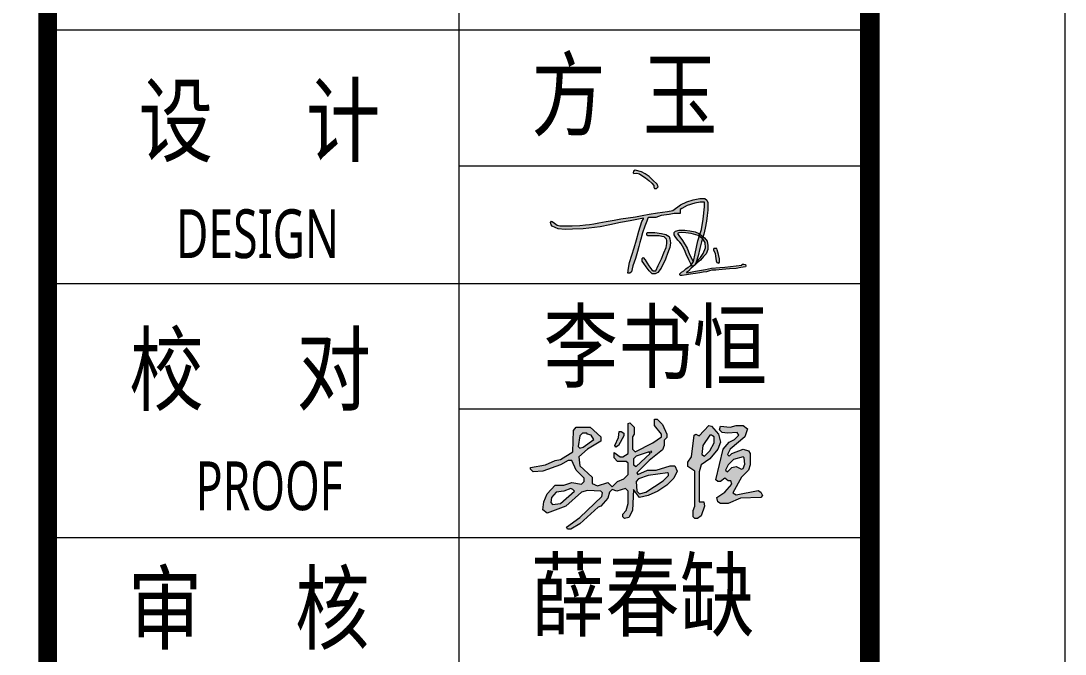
# Model space of a CAD drawing. Header units: inches. Extents: x -3272461 to -2504170, y 403793 to 1071042.
# Drawn here: x -2658015 to -2649994, y 577110 to 581975 of the extents above; entities that cross this region are included whole.
import ezdxf
from ezdxf.enums import TextEntityAlignment as Align

# ---------------------------------------------------------------- set-up
doc = ezdxf.new("R2010")
doc.units = ezdxf.units.IN
doc.header["$LTSCALE"] = 1000
doc.header["$MEASUREMENT"] = 0
doc.layers.get('0').update_dxf_attribs({"lineweight": 18})
doc.layers.add('0-TK', color=4, linetype='Continuous', lineweight=18)
doc.layers.add('PUB_TITLE', color=153, linetype='Continuous', lineweight=18)
doc.styles.add('-黑体', font='', dxfattribs={"width": 0.7})
doc.styles.get('-黑体').set_extended_font_data('微软雅黑')

msp = doc.modelspace()

# ---------------------------------------------------------------- hatches: boundary and pattern name
h = msp.add_hatch(color=256)
h.paths.add_polyline_path([(-2653127.6, 580721.5), (-2653160.8, 580752.5), (-2653188.9, 580778.6), (-2653220.6, 580799), (-2653247.8, 580816.4), (-2653296, 580827.7), (-2653308.2, 580821.1), (-2653311.5, 580808.9), (-2653306.8, 580803.9), (-2653283.6, 580804.8), (-2653263.5, 580799.1), (-2653244.5, 580787.1), (-2653216, 580769.1), (-2653192.8, 580750), (-2653167.7, 580729.2), (-2653153.1, 580710.9), (-2653153.1, 580698.3), (-2653146.8, 580687.6), (-2653132.9, 580687.6), (-2653119.8, 580700.4)], flags=0)
h.paths.add_polyline_path([(-2653034.8, 580487.9), (-2652996.4, 580496.4), (-2652975, 580496.4), (-2652964.3, 580496.4), (-2652951.2, 580496.4), (-2652951.2, 580515.4), (-2652951.2, 580526.1), (-2652936.9, 580534.5), (-2652896.5, 580558.2), (-2652839.4, 580576), (-2652797.8, 580582), (-2652764.5, 580582), (-2652764.5, 580547.5), (-2652774.1, 580451), (-2652787.2, 580372.6), (-2652799.2, 580334.7), (-2652775.4, 580316.9), (-2652770, 580336), (-2652760, 580382.1), (-2652748, 580437.7), (-2652742.9, 580481.3), (-2652738.4, 580520), (-2652738.4, 580557.6), (-2652738.4, 580580.4), (-2652746.3, 580597.5), (-2652762.3, 580610.1), (-2652801.1, 580610.1), (-2652851.3, 580601), (-2652899.2, 580583.9), (-2652948.3, 580562.2), (-2653007.8, 580518), (-2653048.7, 580512), (-2653124.3, 580501), (-2653189.9, 580490.9), (-2653241.7, 580480.7), (-2653292.8, 580470.5), (-2653349.3, 580462.7), (-2653405.7, 580454.9), (-2653458.6, 580444.9), (-2653519.5, 580433.4), (-2653576.3, 580422.7), (-2653614.5, 580415.5), (-2653648.1, 580411.6), (-2653679, 580408), (-2653721.4, 580403.1), (-2653779.3, 580400.7), (-2653818.5, 580400.7), (-2653852.7, 580400.7), (-2653875.6, 580400.7), (-2653896.9, 580406.3), (-2653925.2, 580428.7), (-2653938, 580436.8), (-2653948.1, 580426), (-2653941.2, 580408.8), (-2653933.7, 580396.9), (-2653888.3, 580377.5), (-2653835.4, 580371.4), (-2653779, 580374.3), (-2653695.9, 580378.6), (-2653566.2, 580392.2), (-2653491.8, 580408.8), (-2653409.5, 580427.2), (-2653336.1, 580439.1), (-2653244.2, 580458.2), (-2653232.1, 580459.7), (-2653232.1, 580455), (-2653245.9, 580433.4), (-2653269.3, 580360.9), (-2653287.3, 580293.9), (-2653304, 580232), (-2653321.9, 580174.4), (-2653338.8, 580119.9), (-2653348.7, 580075.5), (-2653354.1, 580037.1), (-2653336.5, 580037.1), (-2653324.9, 580046.3), (-2653313.4, 580093.1), (-2653293, 580150.8), (-2653278.3, 580204.4), (-2653267.6, 580243), (-2653259.7, 580271.7), (-2653252.6, 580297.4), (-2653240.7, 580346.4), (-2653222.7, 580399), (-2653206, 580436), (-2653198.8, 580458.7), (-2653191.6, 580464.7), (-2653171.3, 580464.7), (-2653136.6, 580464.7), (-2653096, 580479)], flags=0)
for points in [[(-2653029.6, 580234.3), (-2653025.3, 580269.4), (-2653029.6, 580301.3), (-2653035.1, 580317.7), (-2653061.5, 580333.1), (-2653093.4, 580343), (-2653145, 580349.6), (-2653189, 580349.6), (-2653203.3, 580349.6), (-2653207.7, 580340.8), (-2653207.7, 580328.7), (-2653200, 580324.5), (-2653173.6, 580324.5), (-2653136.3, 580324.5), (-2653111.8, 580324.5), (-2653092.3, 580319.9), (-2653073.6, 580315.5), (-2653064.8, 580306.7), (-2653057.1, 580299.1), (-2653052.7, 580287), (-2653052.7, 580266.1), (-2653059.7, 580235.5), (-2653075.8, 580193.7), (-2653093.3, 580148), (-2653118.7, 580095.9), (-2653138.5, 580055.3), (-2653157.1, 580055.3), (-2653168.1, 580063), (-2653191.4, 580092.2), (-2653204.4, 580113.5), (-2653219.8, 580138.7), (-2653236.3, 580156.3), (-2653242.6, 580148.5), (-2653242.6, 580139.7), (-2653242.6, 580128.2), (-2653230.8, 580111.1), (-2653212.1, 580086.7), (-2653187.9, 580055.3), (-2653176.9, 580041), (-2653167, 580032.2), (-2653141.7, 580032.2), (-2653122, 580043.2), (-2653097.8, 580075.1), (-2653082.4, 580109.1), (-2653066.3, 580136.7), (-2653057.5, 580160.2), (-2653050.2, 580179.6), (-2653039.5, 580207.9)], [(-2652933.1, 580289.2), (-2652960.2, 580325.7), (-2652970.9, 580341.7), (-2652960.2, 580346.2), (-2652942.9, 580348.9), (-2652906.3, 580347.1), (-2652867.1, 580342.2), (-2652813.6, 580327), (-2652803.8, 580320), (-2652799.2, 580334.7), (-2652807.6, 580341), (-2652835.5, 580353.4), (-2652875.7, 580362.9), (-2652916, 580368), (-2652957.7, 580368), (-2652987, 580359.3), (-2652997.9, 580348.3), (-2652997.9, 580331.5), (-2652989.2, 580319), (-2652969.4, 580290.9), (-2652954, 580276.2), (-2652942.1, 580261.4), (-2652933.5, 580245.5), (-2652918.2, 580217), (-2652905, 580183), (-2652883.8, 580138.8), (-2652866.9, 580103.7), (-2652866, 580102.5), (-2652850.3, 580123.1), (-2652855.5, 580136.8), (-2652878.2, 580181.4), (-2652897.8, 580229.5)], [(-2652738.7, 580219.6), (-2652738.7, 580249.8), (-2652744.6, 580282.1), (-2652764.5, 580308.8), (-2652775.4, 580316.9), (-2652779.4, 580302.6), (-2652777.5, 580301.2), (-2652759.5, 580272.5), (-2652756.8, 580230.9), (-2652773.1, 580188.4), (-2652795.7, 580158.6), (-2652828.1, 580122.7), (-2652838.2, 580099.7), (-2652833.3, 580104.2), (-2652821.2, 580116.6), (-2652794.3, 580137.7), (-2652771.1, 580164.4), (-2652752, 580186.5)]]:
    msp.add_hatch(color=256).paths.add_polyline_path(points, flags=0)
h = msp.add_hatch(color=256)
h.paths.add_polyline_path([(-2652775.4, 580316.9), (-2652799.2, 580334.7), (-2652814.8, 580285.4), (-2652834.7, 580189.4), (-2652847.8, 580126.4), (-2652866, 580102.5), (-2652856.7, 580089.8), (-2652849.4, 580089.8), (-2652838.2, 580099.7), (-2652828.1, 580122.7), (-2652812.7, 580170.2), (-2652801.1, 580226.3), (-2652786.4, 580278)], flags=0)
h.paths.add_polyline_path([(-2652887.6, 580052.1), (-2652866.3, 580074.7), (-2652849.4, 580089.8), (-2652856.7, 580089.8), (-2652866, 580102.5), (-2652872.6, 580093.8), (-2652889.2, 580082.4), (-2652906.7, 580070.3), (-2652923.3, 580055.8), (-2652939.9, 580044.4), (-2652949.6, 580037.7), (-2652952.6, 580031.1), (-2652952.6, 580024.5), (-2652948.4, 580018.9), (-2652934.3, 580018.9), (-2652902.7, 580024.1), (-2652871.2, 580029.2), (-2652834.4, 580035.2), (-2652800.4, 580040.8), (-2652774.9, 580044.9), (-2652748.2, 580048.2), (-2652726.3, 580054.5), (-2652707.7, 580059.9), (-2652690.3, 580060.5), (-2652675.9, 580061), (-2652627.9, 580065), (-2652571.4, 580069.6), (-2652522, 580073.7), (-2652483.8, 580079.8), (-2652450.2, 580085.2), (-2652445.4, 580091.8), (-2652449, 580102.6), (-2652461.6, 580105.6), (-2652474.2, 580105.6), (-2652476.5, 580099.3), (-2652521.6, 580093.6), (-2652606.9, 580082.8), (-2652645.4, 580079.7), (-2652709.1, 580074.6), (-2652757.1, 580065.8), (-2652801.9, 580057.6), (-2652832, 580052.1), (-2652885.6, 580042.3), (-2652901.4, 580039.6), (-2652903.3, 580042.8)], flags=0)
h.paths.add_polyline_path([(-2652657, 580181.7), (-2652667.3, 580215.6), (-2652670.3, 580225.6), (-2652680.1, 580225.6), (-2652691.6, 580225.6), (-2652694.8, 580222), (-2652694.8, 580215.6), (-2652682.7, 580188.7), (-2652679.5, 580168.2), (-2652673.7, 580131.8), (-2652668.6, 580118.3), (-2652654.5, 580114.5), (-2652650, 580122.2), (-2652650, 580147.8)], flags=0)
at = {"linetype": 'Continuous'}
h = msp.add_hatch(color=256, dxfattribs=at)
h.paths.add_polyline_path([(-2653776.1, 578375.3), (-2653789.6, 578382), (-2653843.6, 578361.8), (-2653904.4, 578355), (-2653938.1, 578314.5), (-2653944.9, 578274), (-2653931.4, 578260.5), (-2653870.6, 578267.3), (-2653762.6, 578361.8)], flags=0)
h.paths.add_polyline_path([(-2653040.4, 578496.8), (-2653047.1, 578503.5), (-2653195.6, 578483.3), (-2653269.9, 578456.3), (-2653290.1, 578436), (-2653283.4, 578361.8), (-2653263.1, 578341.5), (-2653215.9, 578355), (-2653080.9, 578442.8), (-2653040.4, 578483.3)], flags=0)
h.paths.add_polyline_path([(-2652459.9, 578618.3), (-2652466.6, 578625), (-2652540.9, 578604.8), (-2652581.4, 578564.3), (-2652601.6, 578523.8), (-2652588.1, 578510.3), (-2652554.4, 578544), (-2652520.6, 578550.8), (-2652480.1, 578530.5), (-2652466.6, 578537.3), (-2652453.1, 578571)], flags=0)
h.paths.add_polyline_path([(-2653182.1, 578652), (-2653188.9, 578665.5), (-2653290.1, 578631.8), (-2653310.4, 578611.5), (-2653310.4, 578564.3), (-2653290.1, 578550.8)], flags=0)
h.paths.add_polyline_path([(-2653168.6, 578665.5), (-2653175.4, 578672.3), (-2653175.4, 578658.8)], flags=0)
h.paths.add_polyline_path([(-2652702.9, 578787), (-2652709.6, 578793.8), (-2652723.1, 578793.8), (-2652777.1, 578712.8), (-2652783.9, 578645.3), (-2652763.6, 578631.8), (-2652723.1, 578672.3), (-2652689.4, 578733), (-2652689.4, 578780.3)], flags=0)
h.paths.add_polyline_path([(-2653661.4, 578800.5), (-2653668.1, 578807.3), (-2653701.9, 578807.3), (-2653722.1, 578787), (-2653735.6, 578706), (-2653722.1, 578692.5), (-2653695.1, 578699.3), (-2653614.1, 578760), (-2653634.4, 578793.8)], flags=0)
h.paths.add_polyline_path([(-2653418.4, 578820.8), (-2653404.9, 578820.8), (-2653384.6, 578807.3), (-2653384.6, 578787), (-2653425.1, 578712.8), (-2653445.4, 578699.3), (-2653452.1, 578712.8), (-2653425.1, 578773.5)], flags=0)
h.paths.add_polyline_path([(-2652520.6, 578868), (-2652466.6, 578868), (-2652432.9, 578841), (-2652453.1, 578780.3), (-2652567.9, 578685.8), (-2652588.1, 578645.3), (-2652574.6, 578631.8), (-2652554.4, 578652), (-2652466.6, 578685.8), (-2652426.1, 578672.3), (-2652412.6, 578652), (-2652412.6, 578564.3), (-2652426.1, 578523.8), (-2652480.1, 578469.8), (-2652547.6, 578348.3), (-2652520.6, 578334.8), (-2652351.9, 578368.5), (-2652331.6, 578355), (-2652318.1, 578328), (-2652331.6, 578314.5), (-2652486.9, 578307.8), (-2652581.4, 578267.3), (-2652642.1, 578267.3), (-2652662.4, 578280.8), (-2652669.1, 578314.5), (-2652608.4, 578355), (-2652554.4, 578415.8), (-2652561.1, 578442.8), (-2652581.4, 578442.8), (-2652608.4, 578463), (-2652642.1, 578436), (-2652662.4, 578436), (-2652675.9, 578449.5), (-2652621.9, 578685.8), (-2652574.6, 578739.8), (-2652534.1, 578760), (-2652500.4, 578793.8), (-2652513.9, 578814), (-2652588.1, 578807.3), (-2652628.6, 578814), (-2652648.9, 578834.3), (-2652642.1, 578861.3), (-2652567.9, 578854.5)], flags=0)
h.paths.add_polyline_path([(-2652729.9, 578868), (-2652709.6, 578861.3), (-2652655.6, 578800.5), (-2652642.1, 578739.8), (-2652662.4, 578685.8), (-2652723.1, 578611.5), (-2652790.6, 578564.3), (-2652804.1, 578510.3), (-2652804.1, 578280.8), (-2652770.4, 578280.8), (-2652763.6, 578247), (-2652790.6, 578172.8), (-2652817.6, 578152.5), (-2652837.9, 578152.5), (-2652851.4, 578166), (-2652851.4, 578213.3), (-2652837.9, 578247), (-2652837.9, 578517), (-2652891.9, 578550.8), (-2652891.9, 578584.5), (-2652864.9, 578625), (-2652844.6, 578793.8), (-2652831.1, 578800.5), (-2652804.1, 578787)], flags=0)
h.paths.add_polyline_path([(-2653148.4, 578915.3), (-2653128.1, 578915.3), (-2653087.6, 578874.8), (-2653053.9, 578800.5), (-2653053.9, 578773.5), (-2653074.1, 578753.3), (-2653074.1, 578712.8), (-2653087.6, 578679), (-2653188.9, 578598), (-2653283.4, 578503.5), (-2653276.6, 578490), (-2653202.4, 578523.8), (-2653134.9, 578523.8), (-2653026.9, 578557.5), (-2652993.1, 578557.5), (-2652972.9, 578517), (-2652999.9, 578463), (-2653053.9, 578409), (-2653121.4, 578361.8), (-2653195.6, 578328), (-2653263.1, 578314.5), (-2653310.4, 578375.3), (-2653317.1, 578213.3), (-2653344.1, 578159.3), (-2653377.9, 578152.5), (-2653391.4, 578166), (-2653391.4, 578186.3), (-2653364.4, 578213.3), (-2653350.9, 578267.3), (-2653350.9, 578361.8), (-2653371.1, 578382), (-2653438.6, 578361.8), (-2653472.4, 578375.3), (-2653492.6, 578355), (-2653506.1, 578307.8), (-2653560.1, 578247), (-2653580.4, 578240.3), (-2653722.1, 578112), (-2653789.6, 578071.5), (-2653816.6, 578071.5), (-2653823.4, 578085), (-2653722.1, 578159.3), (-2653553.4, 578321.3), (-2653546.6, 578348.3), (-2653560.1, 578361.8), (-2653661.4, 578368.5), (-2653708.6, 578355), (-2653830.1, 578247), (-2653971.9, 578193), (-2654005.6, 578220), (-2653998.9, 578280.8), (-2653971.9, 578341.5), (-2653911.1, 578409), (-2653843.6, 578409), (-2653782.9, 578429.3), (-2653708.6, 578415.8), (-2653688.4, 578436), (-2653688.4, 578463), (-2653749.1, 578523.8), (-2653782.9, 578598), (-2653809.9, 578598), (-2653870.6, 578564.3), (-2654005.6, 578517), (-2654079.9, 578510.3), (-2654100.1, 578530.5), (-2654100.1, 578544), (-2653985.4, 578564.3), (-2653911.1, 578598), (-2653870.6, 578604.8), (-2653776.1, 578665.5), (-2653769.4, 578827.5), (-2653749.1, 578854.5), (-2653641.1, 578854.5), (-2653560.1, 578780.3), (-2653560.1, 578746.5), (-2653661.4, 578685.8), (-2653728.9, 578625), (-2653722.1, 578557.5), (-2653627.6, 578469.8), (-2653627.6, 578422.5), (-2653587.1, 578402.3), (-2653506.1, 578429.3), (-2653472.4, 578395.5), (-2653431.9, 578436), (-2653384.6, 578456.3), (-2653350.9, 578490), (-2653350.9, 578577.8), (-2653364.4, 578591.3), (-2653431.9, 578591.3), (-2653458.9, 578618.3), (-2653458.9, 578658.8), (-2653411.6, 578625), (-2653391.4, 578625), (-2653350.9, 578652), (-2653350.9, 578881.5), (-2653337.4, 578888.3), (-2653303.6, 578854.5), (-2653303.6, 578800.5), (-2653317.1, 578780.3), (-2653317.1, 578685.8), (-2653296.9, 578665.5), (-2653161.9, 578733), (-2653094.4, 578780.3), (-2653094.4, 578800.5), (-2653148.4, 578868)], flags=0)

# ---------------------------------------------------------------- linework, layer by layer
for points in [[(-2653306.8, 580803.9), (-2653283.6, 580804.8), (-2653263.5, 580799.1), (-2653244.5, 580787.1), (-2653216, 580769.1), (-2653192.8, 580750), (-2653167.7, 580729.2), (-2653153.1, 580710.9), (-2653153.1, 580698.3), (-2653146.8, 580687.6), (-2653132.9, 580687.6), (-2653119.8, 580700.4), (-2653127.6, 580721.5), (-2653160.8, 580752.5), (-2653188.9, 580778.6), (-2653220.6, 580799), (-2653247.8, 580816.4), (-2653296, 580827.7), (-2653308.2, 580821.1), (-2653311.5, 580808.9), (-2653306.8, 580803.9)], [(-2653925.2, 580428.7), (-2653896.9, 580406.3), (-2653875.6, 580400.7), (-2653852.7, 580400.7), (-2653818.5, 580400.7), (-2653779.3, 580400.7), (-2653721.4, 580403.1), (-2653679, 580408), (-2653648.1, 580411.6), (-2653614.5, 580415.5), (-2653576.3, 580422.7), (-2653519.5, 580433.4), (-2653458.6, 580444.9), (-2653405.7, 580454.9), (-2653349.3, 580462.7), (-2653292.8, 580470.5), (-2653241.7, 580480.7), (-2653189.9, 580490.9), (-2653124.3, 580501), (-2653048.7, 580512), (-2653007.8, 580518), (-2652948.3, 580562.2), (-2652899.2, 580583.9), (-2652851.3, 580601), (-2652801.1, 580610.1), (-2652762.3, 580610.1), (-2652746.3, 580597.5), (-2652738.4, 580580.4), (-2652738.4, 580557.6), (-2652738.4, 580520), (-2652742.9, 580481.3), (-2652748, 580437.7), (-2652760, 580382.1), (-2652770, 580336), (-2652786.4, 580278), (-2652801.1, 580226.3), (-2652812.7, 580170.2), (-2652828.1, 580122.7), (-2652839.1, 580097.8), (-2652847.9, 580089.8), (-2652856.7, 580089.8), (-2652866.9, 580103.7), (-2652883.8, 580138.8), (-2652905, 580183), (-2652918.2, 580217), (-2652933.5, 580245.5), (-2652942.1, 580261.4), (-2652954, 580276.2), (-2652969.4, 580290.9), (-2652989.2, 580319), (-2652997.9, 580331.5), (-2652997.9, 580348.3), (-2652987, 580359.3), (-2652957.7, 580368), (-2652916, 580368), (-2652875.7, 580362.9), (-2652835.5, 580353.4), (-2652807.6, 580341), (-2652764.5, 580308.8), (-2652744.6, 580282.1), (-2652738.7, 580249.8), (-2652738.7, 580219.6), (-2652752, 580186.5), (-2652771.1, 580164.4), (-2652794.3, 580137.7), (-2652821.2, 580116.6), (-2652833.3, 580104.2), (-2652866.3, 580074.7), (-2652887.6, 580052.1), (-2652903.3, 580042.8), (-2652901.4, 580039.6), (-2652885.6, 580042.3), (-2652832, 580052.1), (-2652801.9, 580057.6), (-2652757.1, 580065.8), (-2652709.1, 580074.6), (-2652645.4, 580079.7), (-2652606.9, 580082.8), (-2652521.6, 580093.6), (-2652476.5, 580099.3), (-2652474.2, 580105.6), (-2652461.6, 580105.6), (-2652449, 580102.6), (-2652445.4, 580091.8), (-2652450.2, 580085.2), (-2652483.8, 580079.8), (-2652522, 580073.7), (-2652571.4, 580069.6), (-2652627.9, 580065), (-2652675.9, 580061), (-2652690.3, 580060.5), (-2652707.7, 580059.9), (-2652726.3, 580054.5), (-2652748.2, 580048.2), (-2652774.9, 580044.9), (-2652800.4, 580040.8), (-2652834.4, 580035.2), (-2652871.2, 580029.2), (-2652902.7, 580024.1), (-2652934.3, 580018.9), (-2652948.4, 580018.9), (-2652952.6, 580024.5), (-2652952.6, 580031.1), (-2652949.6, 580037.7), (-2652939.9, 580044.4), (-2652923.3, 580055.8), (-2652906.7, 580070.3), (-2652889.2, 580082.4), (-2652872.6, 580093.8), (-2652847.8, 580126.4), (-2652834.7, 580189.4), (-2652814.8, 580285.4), (-2652787.2, 580372.6), (-2652774.1, 580451), (-2652764.5, 580547.5), (-2652764.5, 580582), (-2652797.8, 580582), (-2652839.4, 580576), (-2652896.5, 580558.2), (-2652936.9, 580534.5), (-2652951.2, 580526.1), (-2652951.2, 580515.4), (-2652951.2, 580496.4), (-2652964.3, 580496.4), (-2652975, 580496.4), (-2652996.4, 580496.4), (-2653034.8, 580487.9), (-2653096, 580479), (-2653136.6, 580464.7), (-2653171.3, 580464.7), (-2653191.6, 580464.7), (-2653198.8, 580458.7), (-2653206, 580436), (-2653222.7, 580399), (-2653240.7, 580346.4), (-2653252.6, 580297.4), (-2653259.7, 580271.7), (-2653267.6, 580243), (-2653278.3, 580204.4), (-2653293, 580150.8), (-2653313.4, 580093.1), (-2653324.9, 580046.3), (-2653336.5, 580037.1), (-2653354.1, 580037.1), (-2653348.7, 580075.5), (-2653338.8, 580119.9), (-2653321.9, 580174.4), (-2653304, 580232), (-2653287.3, 580293.9), (-2653269.3, 580360.9), (-2653245.9, 580433.4), (-2653232.1, 580455)], [(-2653232.1, 580455), (-2653232.1, 580459.7), (-2653244.2, 580458.2), (-2653336.1, 580439.1), (-2653409.5, 580427.2), (-2653491.8, 580408.8), (-2653566.2, 580392.2), (-2653695.9, 580378.6), (-2653779, 580374.3), (-2653835.4, 580371.4), (-2653888.3, 580377.5), (-2653933.7, 580396.9), (-2653941.2, 580408.8), (-2653948.1, 580426), (-2653938, 580436.8), (-2653925.2, 580428.7)], [(-2653236.3, 580156.3), (-2653219.8, 580138.7), (-2653204.4, 580113.5), (-2653191.4, 580092.2), (-2653168.1, 580063), (-2653157.1, 580055.3), (-2653138.5, 580055.3), (-2653118.7, 580095.9), (-2653093.3, 580148), (-2653075.8, 580193.7), (-2653059.7, 580235.5), (-2653052.7, 580266.1), (-2653052.7, 580287), (-2653057.1, 580299.1), (-2653064.8, 580306.7), (-2653073.6, 580315.5), (-2653092.3, 580319.9), (-2653111.8, 580324.5), (-2653136.3, 580324.5), (-2653173.6, 580324.5), (-2653200, 580324.5), (-2653207.7, 580328.7), (-2653207.7, 580340.8), (-2653203.3, 580349.6), (-2653189, 580349.6), (-2653145, 580349.6), (-2653093.4, 580343), (-2653061.5, 580333.1), (-2653035.1, 580317.7), (-2653029.6, 580301.3), (-2653025.3, 580269.4), (-2653029.6, 580234.3), (-2653039.5, 580207.9), (-2653050.2, 580179.6), (-2653057.5, 580160.2), (-2653066.3, 580136.7), (-2653082.4, 580109.1), (-2653097.8, 580075.1), (-2653122, 580043.2), (-2653141.7, 580032.2), (-2653167, 580032.2), (-2653176.9, 580041), (-2653187.9, 580055.3)], [(-2652828.1, 580122.7), (-2652795.7, 580158.6), (-2652773.1, 580188.4), (-2652756.8, 580230.9), (-2652759.5, 580272.5), (-2652777.5, 580301.2), (-2652813.6, 580327), (-2652867.1, 580342.2), (-2652906.3, 580347.1), (-2652942.9, 580348.9), (-2652960.2, 580346.2), (-2652970.9, 580341.7), (-2652960.2, 580325.7), (-2652933.1, 580289.2), (-2652897.8, 580229.5), (-2652878.2, 580181.4), (-2652855.5, 580136.8), (-2652850.3, 580123.1)], [(-2652694.8, 580215.6), (-2652682.7, 580188.7), (-2652679.5, 580168.2), (-2652673.7, 580131.8), (-2652668.6, 580118.3), (-2652654.5, 580114.5), (-2652650, 580122.2), (-2652650, 580147.8), (-2652657, 580181.7), (-2652667.3, 580215.6), (-2652670.3, 580225.6), (-2652680.1, 580225.6), (-2652691.6, 580225.6), (-2652694.8, 580222), (-2652694.8, 580215.6)], [(-2653187.9, 580055.3), (-2653212.1, 580086.7), (-2653230.8, 580111.1), (-2653242.6, 580128.2), (-2653242.6, 580139.7), (-2653242.6, 580148.5), (-2653236.3, 580156.3)]]:
    msp.add_lwpolyline(points)
for points in [[(-2653148.4, 578915.3), (-2653128.1, 578915.3), (-2653087.6, 578874.8), (-2653053.9, 578800.5), (-2653053.9, 578773.5), (-2653074.1, 578753.3), (-2653074.1, 578712.8), (-2653087.6, 578679), (-2653188.9, 578598), (-2653283.4, 578503.5), (-2653276.6, 578490), (-2653202.4, 578523.8), (-2653134.9, 578523.8), (-2653026.9, 578557.5), (-2652993.1, 578557.5), (-2652972.9, 578517), (-2652999.9, 578463), (-2653053.9, 578409), (-2653121.4, 578361.8), (-2653195.6, 578328), (-2653263.1, 578314.5), (-2653310.4, 578375.3), (-2653317.1, 578213.3), (-2653344.1, 578159.3), (-2653377.9, 578152.5), (-2653391.4, 578166), (-2653391.4, 578186.3), (-2653364.4, 578213.3), (-2653350.9, 578267.3), (-2653350.9, 578361.8), (-2653371.1, 578382), (-2653438.6, 578361.8), (-2653472.4, 578375.3), (-2653492.6, 578355), (-2653506.1, 578307.8), (-2653560.1, 578247), (-2653580.4, 578240.3), (-2653722.1, 578112), (-2653789.6, 578071.5), (-2653816.6, 578071.5), (-2653823.4, 578085), (-2653722.1, 578159.3), (-2653553.4, 578321.3), (-2653546.6, 578348.3), (-2653560.1, 578361.8), (-2653661.4, 578368.5), (-2653708.6, 578355), (-2653830.1, 578247), (-2653971.9, 578193), (-2654005.6, 578220), (-2653998.9, 578280.8), (-2653971.9, 578341.5), (-2653911.1, 578409), (-2653843.6, 578409), (-2653782.9, 578429.3), (-2653708.6, 578415.8), (-2653688.4, 578436), (-2653688.4, 578463), (-2653749.1, 578523.8), (-2653782.9, 578598), (-2653809.9, 578598), (-2653870.6, 578564.3), (-2654005.6, 578517), (-2654079.9, 578510.3), (-2654100.1, 578530.5), (-2654100.1, 578544), (-2653985.4, 578564.3), (-2653911.1, 578598), (-2653870.6, 578604.8), (-2653776.1, 578665.5), (-2653769.4, 578827.5), (-2653749.1, 578854.5), (-2653641.1, 578854.5), (-2653560.1, 578780.3), (-2653560.1, 578746.5), (-2653661.4, 578685.8), (-2653728.9, 578625), (-2653722.1, 578557.5), (-2653627.6, 578469.8), (-2653627.6, 578422.5), (-2653587.1, 578402.3), (-2653506.1, 578429.3), (-2653472.4, 578395.5), (-2653431.9, 578436), (-2653384.6, 578456.3), (-2653350.9, 578490), (-2653350.9, 578577.8), (-2653364.4, 578591.3), (-2653431.9, 578591.3), (-2653458.9, 578618.3), (-2653458.9, 578658.8), (-2653411.6, 578625), (-2653391.4, 578625), (-2653350.9, 578652), (-2653350.9, 578881.5), (-2653337.4, 578888.3), (-2653303.6, 578854.5), (-2653303.6, 578800.5), (-2653317.1, 578780.3), (-2653317.1, 578685.8), (-2653296.9, 578665.5), (-2653161.9, 578733), (-2653094.4, 578780.3), (-2653094.4, 578800.5), (-2653148.4, 578868), (-2653148.4, 578915.3)], [(-2653418.4, 578820.8), (-2653404.9, 578820.8), (-2653384.6, 578807.3), (-2653384.6, 578787), (-2653425.1, 578712.8), (-2653445.4, 578699.3), (-2653452.1, 578712.8), (-2653425.1, 578773.5), (-2653418.4, 578820.8)], [(-2652729.9, 578868), (-2652709.6, 578861.3), (-2652655.6, 578800.5), (-2652642.1, 578739.8), (-2652662.4, 578685.8), (-2652723.1, 578611.5), (-2652790.6, 578564.3), (-2652804.1, 578510.3), (-2652804.1, 578280.8), (-2652770.4, 578280.8), (-2652763.6, 578247), (-2652790.6, 578172.8), (-2652817.6, 578152.5), (-2652837.9, 578152.5), (-2652851.4, 578166), (-2652851.4, 578213.3), (-2652837.9, 578247), (-2652837.9, 578517), (-2652891.9, 578550.8), (-2652891.9, 578584.5), (-2652864.9, 578625), (-2652844.6, 578793.8), (-2652831.1, 578800.5), (-2652804.1, 578787), (-2652729.9, 578868)], [(-2652520.6, 578868), (-2652466.6, 578868), (-2652432.9, 578841), (-2652453.1, 578780.3), (-2652567.9, 578685.8), (-2652588.1, 578645.3), (-2652574.6, 578631.8), (-2652554.4, 578652), (-2652466.6, 578685.8), (-2652426.1, 578672.3), (-2652412.6, 578652), (-2652412.6, 578564.3), (-2652426.1, 578523.8), (-2652480.1, 578469.8), (-2652547.6, 578348.3), (-2652520.6, 578334.8), (-2652351.9, 578368.5), (-2652331.6, 578355), (-2652318.1, 578328), (-2652331.6, 578314.5), (-2652486.9, 578307.8), (-2652581.4, 578267.3), (-2652642.1, 578267.3), (-2652662.4, 578280.8), (-2652669.1, 578314.5), (-2652608.4, 578355), (-2652554.4, 578415.8), (-2652561.1, 578442.8), (-2652581.4, 578442.8), (-2652608.4, 578463), (-2652642.1, 578436), (-2652662.4, 578436), (-2652675.9, 578449.5), (-2652621.9, 578685.8), (-2652574.6, 578739.8), (-2652534.1, 578760), (-2652500.4, 578793.8), (-2652513.9, 578814), (-2652588.1, 578807.3), (-2652628.6, 578814), (-2652648.9, 578834.3), (-2652642.1, 578861.3), (-2652567.9, 578854.5), (-2652520.6, 578868)], [(-2653661.4, 578800.5), (-2653668.1, 578807.3), (-2653701.9, 578807.3), (-2653722.1, 578787), (-2653735.6, 578706), (-2653722.1, 578692.5), (-2653695.1, 578699.3), (-2653614.1, 578760), (-2653634.4, 578793.8), (-2653661.4, 578800.5)], [(-2652702.9, 578787), (-2652709.6, 578793.8), (-2652723.1, 578793.8), (-2652777.1, 578712.8), (-2652783.9, 578645.3), (-2652763.6, 578631.8), (-2652723.1, 578672.3), (-2652689.4, 578733), (-2652689.4, 578780.3), (-2652702.9, 578787)], [(-2653182.1, 578652), (-2653188.9, 578665.5), (-2653290.1, 578631.8), (-2653310.4, 578611.5), (-2653310.4, 578564.3), (-2653290.1, 578550.8), (-2653182.1, 578652)], [(-2653168.6, 578665.5), (-2653175.4, 578672.3), (-2653175.4, 578658.8), (-2653168.6, 578665.5)], [(-2652459.9, 578618.3), (-2652466.6, 578625), (-2652540.9, 578604.8), (-2652581.4, 578564.3), (-2652601.6, 578523.8), (-2652588.1, 578510.3), (-2652554.4, 578544), (-2652520.6, 578550.8), (-2652480.1, 578530.5), (-2652466.6, 578537.3), (-2652453.1, 578571), (-2652459.9, 578618.3)], [(-2653040.4, 578496.8), (-2653047.1, 578503.5), (-2653195.6, 578483.3), (-2653269.9, 578456.3), (-2653290.1, 578436), (-2653283.4, 578361.8), (-2653263.1, 578341.5), (-2653215.9, 578355), (-2653080.9, 578442.8), (-2653040.4, 578483.3), (-2653040.4, 578496.8)], [(-2653776.1, 578375.3), (-2653789.6, 578382), (-2653843.6, 578361.8), (-2653904.4, 578355), (-2653938.1, 578314.5), (-2653944.9, 578274), (-2653931.4, 578260.5), (-2653870.6, 578267.3), (-2653762.6, 578361.8), (-2653776.1, 578375.3)]]:
    msp.add_lwpolyline(points, dxfattribs=at)
at = {"layer": '0-TK'}
msp.add_lwpolyline([(-2657808.5, 566630.6, 144, 144, 0), (-2657808.5, 626630.6, 144, 144, 0)], format="xyseb", dxfattribs=at)
at = {"layer": 'PUB_TITLE'}
for p, q in [((-2654651.4, 585806.8), (-2654651.4, 566630.6)), ((-2657808.5, 581906.8), (-2651494.3, 581906.8)), ((-2654651.4, 580861.1), (-2651494.3, 580861.1)), ((-2657808.5, 579956.8), (-2651494.3, 579956.8)), ((-2654651.4, 578994.2), (-2651494.3, 578994.2)), ((-2657808.5, 578006.8), (-2651494.3, 578006.8))]:
    msp.add_line(p, q, dxfattribs=at)
msp.add_lwpolyline([(-2649994.3, 565130.6), (-2649994.3, 628130.6), (-2761444.3, 628130.6), (-2761444.3, 565130.6)], close=True, dxfattribs=at)
msp.add_lwpolyline([(-2651494.3, 566630.6, 150, 150, 0), (-2651494.3, 626630.6, 150, 150, 0), (-2757694.3, 626630.6, 150, 150, 0), (-2757694.3, 566630.6, 150, 150, 0)], format="xyseb", close=True, dxfattribs=at)

# ---------------------------------------------------------------- texts
at = {"style": '-黑体'}
for s, height, width, p in [('DESIGN', 375, 0.7, (-2656823.8, 580340.2)), ('李书恒', 525, 0.8, (-2654000.6, 579473.8)), ('PROOF', 375, 0.7, (-2656672, 578403.7)), ('薛春缺', 525, 0.8, (-2654099.8, 577563.5))]:
    msp.add_text(s, height=height, dxfattribs=dict(at, width=width)).set_placement(p, align=Align.MIDDLE_LEFT)
at = {"char_height": 525, "attachment_point": 4, "style": '-黑体'}
for s, insert, width in [('{\\W0.8;方  玉}', (-2654094.8, 581379.1), 2123.969), ('{\\W0.8;设     计}', (-2657110.4, 581180.1), 2865.051), ('{\\W0.8;校     对}', (-2657182.4, 579269.5), 2876.32), ('{\\W0.8;审     核}', (-2657193.1, 577434.6), 2848.416)]:
    msp.add_mtext(s, dxfattribs=dict(at, insert=insert, width=width))

doc.saveas('drawing.dxf')
